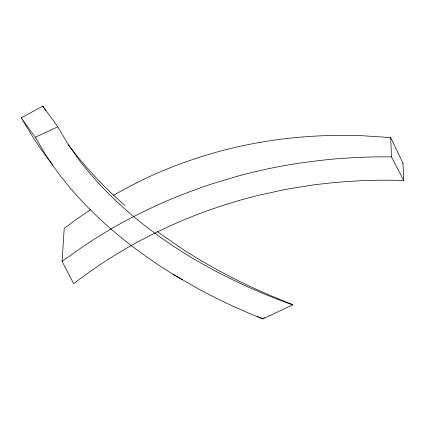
<?xml version="1.0" encoding="UTF-8"?>
<svg xmlns="http://www.w3.org/2000/svg" width="425" height="425" viewBox="0 0 425 425"><rect width="100%" height="100%" fill="white"/><g stroke="black" fill="none" stroke-linecap="round" stroke-linejoin="round"><path stroke-width="0.64" d="M136.834 182.681C164.257 168.953 193.178 158.344 222.796 150.466L223.89 150.184C261.518 140.457 300.332 135.628 339.182 135.363L362.626 135.745L390.703 137.615L403.006 163.211L403.75 180.529C372.879 179.456 341.934 181.082 311.323 185.22L285.037 189.539L259.377 195.112A505.962 477.233 12.7 0 0 190.028 217.393L188.918 217.828C162.855 228.517 137.541 241.092 113.618 255.983A503.189 474.619 12.7 0 0 73.668 283.661L62.082 261.364L64.207 228.464L76.606 219.173L90.69 209.562M62.082 261.364L84.973 245.198L99.609 235.822A519.934 490.418 12.7 0 1 126.119 220.548C154.031 205.53 183.372 193.258 213.477 183.387L237.687 176.168A525.433 495.603 12.7 0 1 273.376 167.721C292.889 163.747 312.641 161.133 332.451 159.152L333.976 159.014C353.101 157.5 372.279 156.586 391.467 156.894L403.75 180.529M21.25 117.868L42.776 106.091L57.811 126.799L67.001 142.487L78.009 158.456C106.957 197.12 144.675 228.448 185.507 253.895C219.268 274.699 255.367 291.529 292.66 304.938L262.793 318.909C239.971 309.767 217.605 299.434 196.031 287.624L171.562 273.36C122.613 242.872 77.626 204.186 46.059 155.486L35.312 137.243L21.25 117.868L33.708 138.47L41.22 149.542L52.939 165.176M263.086 318.389L264.568 317.656M35.312 137.243L57.811 126.799M291.662 304.56L292.209 304.316L292.66 304.938M402.618 163.168L403.006 163.211M292.209 304.316C253.55 289.531 216.298 271.012 181.565 248.466L157.351 231.678M257.157 316.322L261.986 318.378M172.959 274.221L182.362 279.847M124.945 205.45C104.013 187.234 84.931 166.866 68.202 144.718M262.592 318.633L262.793 318.909M42.776 106.091L44.126 108.327M44.8 109.448L45.48 110.569M391.467 156.894L390.703 137.615M113.448 195.378A468.196 446.691 74.1 0 1 136.866 182.739"/></g></svg>
